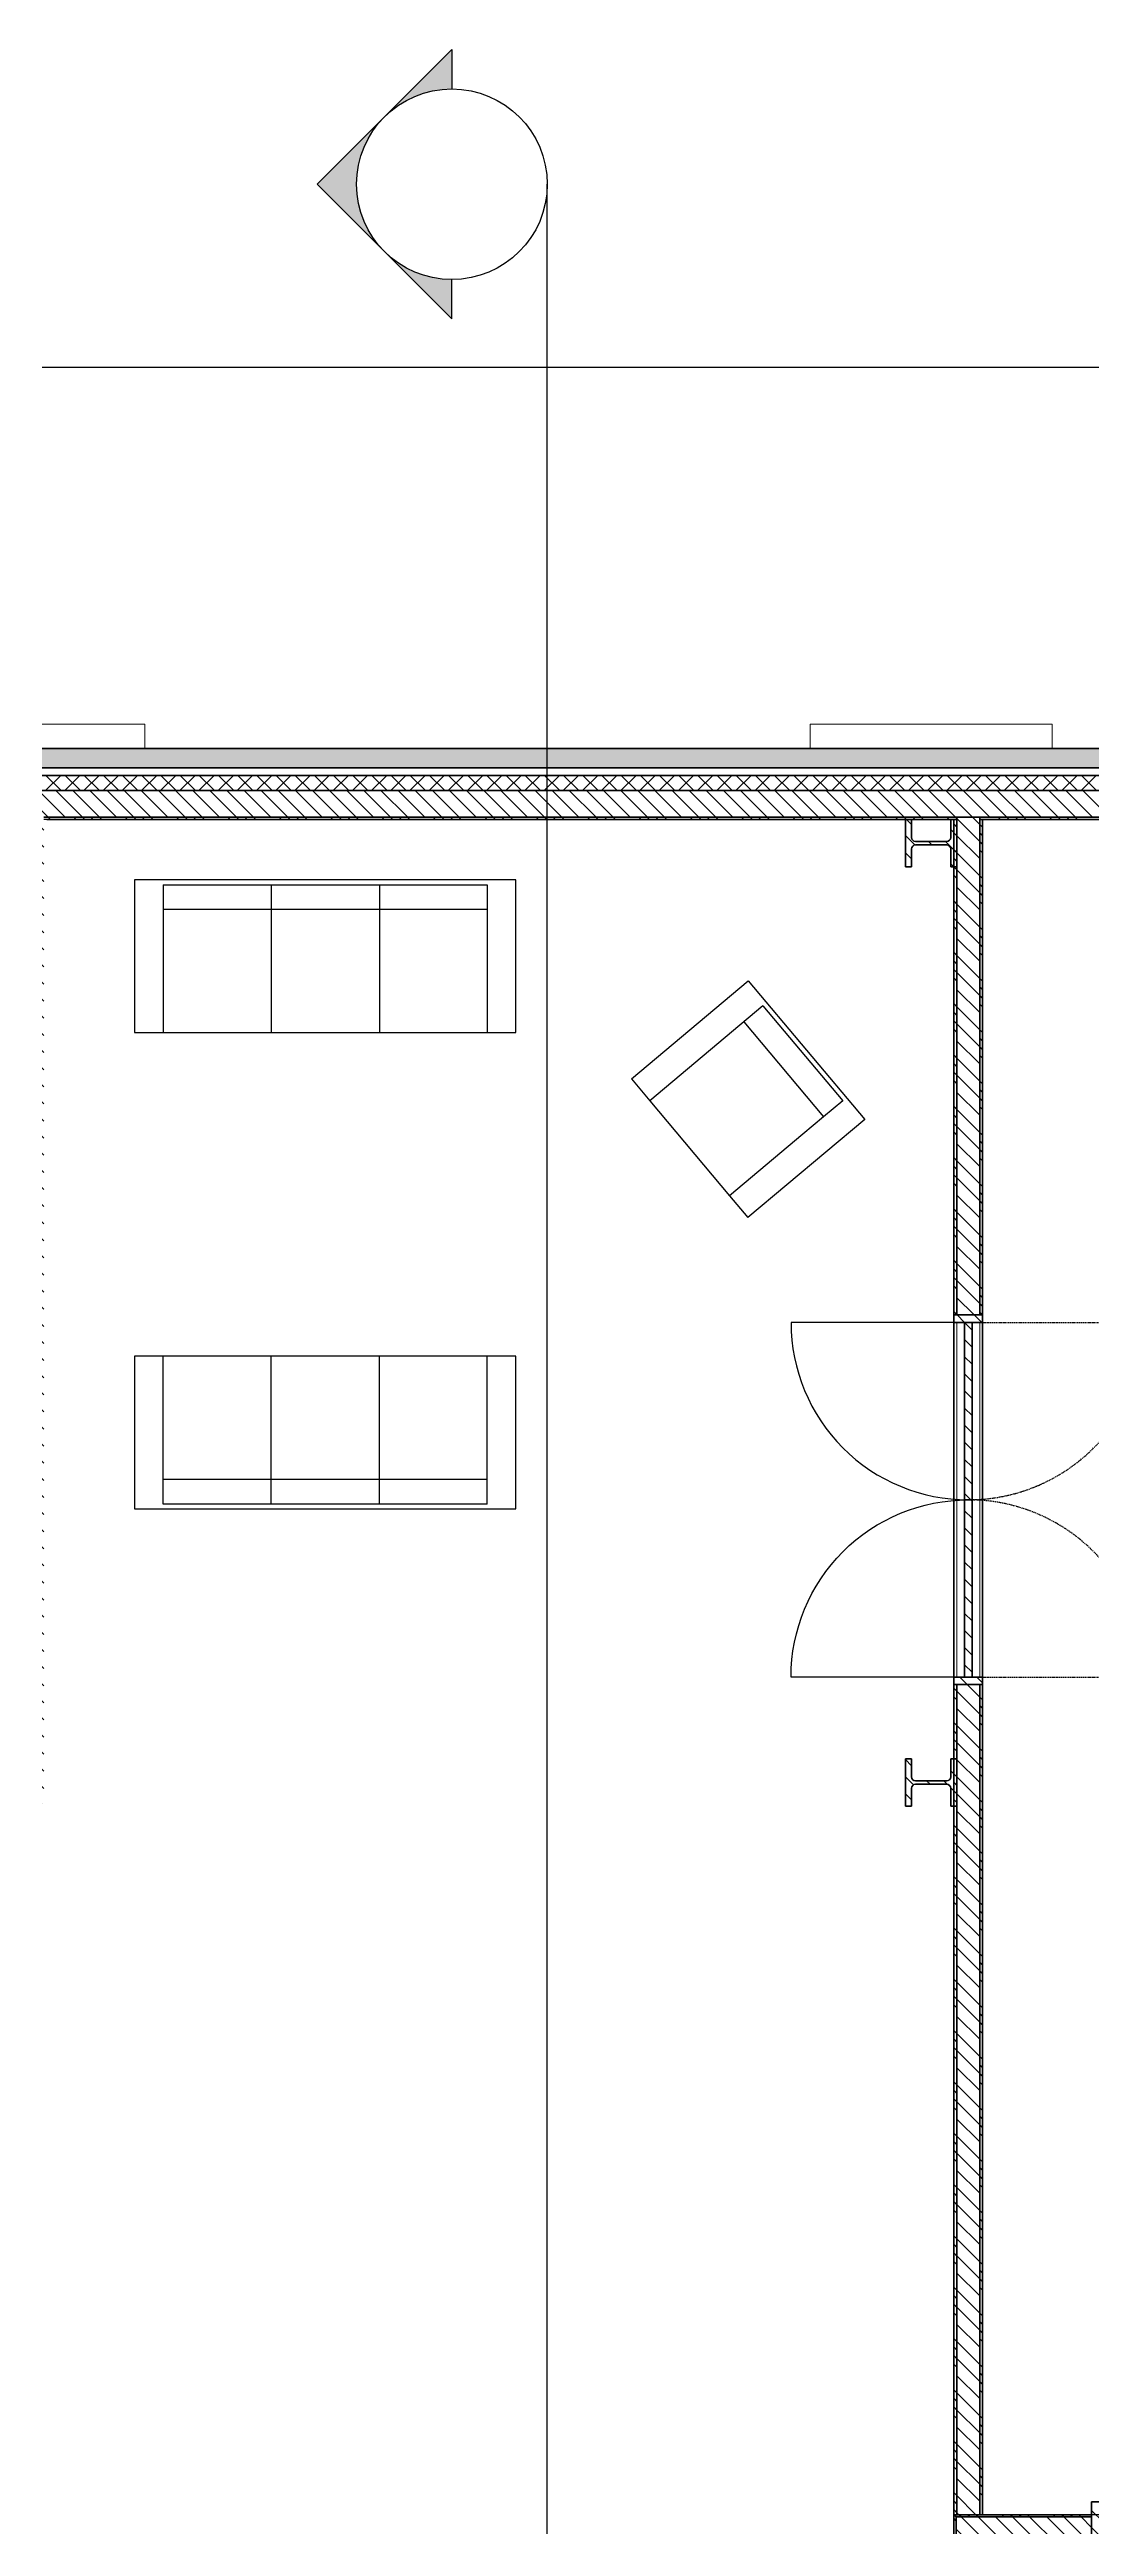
# Model space of a CAD drawing. Header units: millimetres. Extents: x -100 to 251604, y 0 to 25979.
# Drawn here: x 161104 to 166569, y 12980 to 25979 of the extents above; entities that cross this region are included whole.
import ezdxf
from ezdxf.enums import TextEntityAlignment as Align

# ---------------------------------------------------------------- set-up
doc = ezdxf.new("R2018")
doc.units = ezdxf.units.MM
doc.linetypes.add('HIDDEN', pattern=[9.525, 6.35, -3.175])
doc.layers.get('0').update_dxf_attribs({"true_color": 0xdfdfdf})
for name, color, linetype in [('Background_0', 7, 'Continuous'), ('Background_Back bricks', 7, 'Continuous'), ('Background_BRX_2D_Symbols', 7, 'Continuous'), ('Background_DOOR_FRAME', 253, 'Continuous'), ('Background_DOOR_PANEL', 255, 'Continuous'), ('Background_WINDOW_FRAME', 253, 'Continuous'), ('Boundary_0', 7, 'Continuous'), ('Boundary_Air', 7, 'Continuous'), ('Boundary_Back bricks', 7, 'Continuous'), ('Boundary_BRX_2D+_Swing', 7, 'Continuous'), ('Boundary_Cavity Wall_ Back', 7, 'Continuous'), ('Boundary_Cavity Wall_ Front', 7, 'Continuous'), ('Boundary_DOOR_FRAME', 253, 'Continuous'), ('Boundary_DOOR_PANEL', 255, 'Continuous'), ('Boundary_Gypsum Board', 54, 'Continuous'), ('Boundary_Insulation_ Polyurethane Foam', 42, 'Continuous'), ('Boundary_Interior Wall Plaster_ 140', 7, 'Continuous'), ('Boundary_Plaster_ Cement', 165, 'Continuous'), ('Boundary_WINDOW_FRAME', 253, 'Continuous'), ('Fill_0', 7, 'Continuous'), ('Fill_Back bricks', 7, 'Continuous'), ('Fill_DOOR_FRAME', 253, 'Continuous'), ('Fill_DOOR_PANEL', 255, 'Continuous'), ('Fill_Gypsum Board', 251, 'Continuous'), ('Fill_Insulation_ Polyurethane Foam', 42, 'Continuous'), ('Fill_Plaster_ Cement', 253, 'Continuous'), ('Fill_Supporting Wall_ Brick', 11, 'Continuous'), ('Fill_WINDOW_FRAME', 253, 'Continuous'), ('Viewport border', 7, 'Continuous')]:
    doc.layers.add(name, color=color, linetype=linetype)
for name, color, linetype, lineweight in [('Background_Air', 7, 'Continuous', 9), ('Background_Concrete_ Reinforced', 7, 'Continuous', 9), ('Background_Floor_ Ceramic Tiles', 7, 'Continuous', 9), ('Background_Gypsum Board', 7, 'Continuous', 9), ('Background_Insulation_ Polyurethane Foam', 7, 'Continuous', 9), ('Background_Plaster_ Cement', 7, 'Continuous', 9), ('Background_Supporting Wall_ Brick', 7, 'Continuous', 9), ('BIM_SECTIONS', 151, 'Continuous', 25), ('Boundary_Supporting Wall_ Brick', 14, 'Continuous', 50)]:
    doc.layers.add(name, color=color, linetype=linetype, lineweight=lineweight)
doc.layers.add('BIM_ROOM_LINES', color=7, linetype='Continuous', plot=False)
doc.styles.get("Standard").update_dxf_attribs({"font": 'arial.ttf'})
pattern_1 = [(45, (-5377.5, -9300), (-44.90128, 44.90128), [])]
pattern_2 = [(45, (-5377.5, -9300), (-134.7038, 134.7038), []), (45, (-5332.6, -9300), (-134.7038, 134.7038), []), (45, (-5287.7, -9300), (-134.7038, 134.7038), []), (45, (-5242.8, -9300), (-134.7038, 134.7038), [])]

# ---------------------------------------------------------------- blocks, each defined once
blk = doc.blocks.new('*U11240')
at = {"extrusion": (0, 1, -6.12323e-17)}
for points in [[(-40, -75), (-40, 855, 0.414214), (-970, -75)], [(-1900, -75), (-1900, 855, -0.414214), (-970, -75)]]:
    blk.add_lwpolyline(points, format="xyb", dxfattribs=at)
at = {"linetype": 'HIDDEN', "extrusion": (0, 1, -6.12323e-17)}
for points in [[(-40, -75), (-40, -1005, -0.414214), (-970, -75)], [(-1900, -75), (-1900, -1005, 0.414214), (-970, -75)]]:
    blk.add_lwpolyline(points, format="xyb", dxfattribs=at)
blk = doc.blocks.new('*U11289')
for p, q in [((21348, 8611), (21348, 7811)), ((23348, 8611), (21348, 8611)), ((21498, 8586), (21498, 7811)), ((21498, 8586), (23198, 8586)), ((22065, 8586), (22065, 7811)), ((22632, 8586), (22632, 7811)), ((23198, 8586), (23198, 8458)), ((23348, 7811), (23348, 8611)), ((21498, 8458), (23198, 8458)), ((23198, 8458), (23198, 8314)), ((23198, 8314), (23198, 7811)), ((21348, 7811), (21498, 7811)), ((21498, 7811), (22065, 7811)), ((22065, 7811), (22632, 7811)), ((22632, 7811), (23198, 7811)), ((23198, 7811), (23348, 7811))]:
    blk.add_line(p, q)
blk = doc.blocks.new('*U11290')
for p, q in [((21348, 6111), (21348, 5311)), ((21498, 6111), (21348, 6111)), ((21498, 5608), (21498, 6111)), ((22065, 6111), (21498, 6111)), ((22065, 5336), (22065, 6111)), ((22632, 6111), (22065, 6111)), ((22632, 5336), (22632, 6111)), ((23198, 6111), (22632, 6111)), ((23198, 5336), (23198, 6111)), ((23348, 6111), (23198, 6111)), ((23348, 5311), (23348, 6111)), ((21498, 5464), (21498, 5608)), ((23198, 5464), (21498, 5464)), ((21498, 5336), (21498, 5464)), ((23198, 5336), (21498, 5336)), ((21348, 5311), (23348, 5311))]:
    blk.add_line(p, q)
blk = doc.blocks.new('*U11291')
for p, q in [((23954, 7567), (24567, 8081)), ((24567, 8081), (25178, 7354)), ((24644, 7950), (24050, 7452)), ((24644, 7950), (25062, 7452)), ((24544, 7866), (24962, 7368)), ((23954, 7567), (24050, 7452)), ((24050, 7452), (24468, 6954)), ((25062, 7452), (24962, 7368)), ((25178, 7354), (24565, 6839)), ((24962, 7368), (24853, 7277)), ((24853, 7277), (24468, 6954)), ((24468, 6954), (24565, 6839))]:
    blk.add_line(p, q)
blk = doc.blocks.new('_SectionCallout')
at = {"transparency": 33554508}
h = blk.add_hatch(color=0, dxfattribs=at)
h.paths.add_polyline_path([(-707, 500), (-500, 500, -0.198912), (-354, 854)])
h.paths.add_polyline_path([(0, 1207), (-354, 854, -0.414214), (354, 854)])
h.paths.add_polyline_path([(500, 500), (707, 500), (354, 854, -0.198912)])
at = {"color": 0}
for p, q in [((0, 1207), (-707, 500)), ((0, 1207), (707, 500)), ((-707, 500), (-500, 500)), ((707, 500), (500, 500))]:
    blk.add_line(p, q, dxfattribs=at)
blk.add_circle((0, 500), 500, dxfattribs=at)
at = {"color": 0, "lineweight": 30, "flags": 104}
blk.add_attdef('SECTIONNAME', text='', height=100, dxfattribs=at).set_placement((0, 500), align=Align.MIDDLE_CENTER)
blk = doc.blocks.new('Main_Floor 2__section__..%5CMainBuilding.dwg', base_point=(-3895, -13010))
at = {"layer": 'Fill_0', "extrusion": (0, 0, -1)}
h = blk.add_hatch(dxfattribs=at)
h.set_pattern_fill('ANSI31', color=256, scale=20, style=0)
h.set_pattern_definition(pattern_1)
edge = h.paths.add_edge_path()
edge.add_line((-25391, 8680), (-25423, 8680))
edge.add_line((-25423, 8680), (-25423, 8774))
edge.add_spline(control_points=[(-25423, 8774), (-25423, 8795), (-25444, 8795)], knot_values=[-0.785398, -0.785398, -0.785398, 0.785398, 0.785398, 0.785398], weights=[1, 0.707107, 1], degree=2, periodic=0)
edge.add_line((-25444, 8795), (-25608, 8795))
edge.add_spline(control_points=[(-25608, 8795), (-25629, 8795), (-25629, 8774)], knot_values=[-0.785398, -0.785398, -0.785398, 0.785398, 0.785398, 0.785398], weights=[1, 0.707107, 1], degree=2, periodic=0)
edge.add_line((-25629, 8774), (-25629, 8680))
edge.add_line((-25629, 8680), (-25661, 8680))
edge.add_line((-25661, 8680), (-25661, 8928))
edge.add_line((-25661, 8928), (-25629, 8928))
edge.add_line((-25629, 8928), (-25629, 8834))
edge.add_spline(control_points=[(-25629, 8834), (-25629, 8813), (-25608, 8813)], knot_values=[-0.785398, -0.785398, -0.785398, 0.785398, 0.785398, 0.785398], weights=[1, 0.707107, 1], degree=2, periodic=0)
edge.add_line((-25608, 8813), (-25444, 8813))
edge.add_spline(control_points=[(-25444, 8813), (-25423, 8813), (-25423, 8834)], knot_values=[-0.785398, -0.785398, -0.785398, 0.785398, 0.785398, 0.785398], weights=[1, 0.707107, 1], degree=2, periodic=0)
edge.add_line((-25423, 8834), (-25423, 8928))
edge.add_line((-25423, 8928), (-25391, 8928))
edge.add_line((-25391, 8928), (-25391, 8680))
h = blk.add_hatch(dxfattribs=at)
h.set_pattern_fill('ANSI31', color=256, scale=20, style=0)
h.set_pattern_definition(pattern_1)
edge = h.paths.add_edge_path()
edge.add_line((-25661, 3998), (-25629, 3998))
edge.add_line((-25629, 3998), (-25629, 3904))
edge.add_spline(control_points=[(-25629, 3904), (-25629, 3883), (-25608, 3883)], knot_values=[-0.785398, -0.785398, -0.785398, 0.785398, 0.785398, 0.785398], weights=[1, 0.707107, 1], degree=2, periodic=0)
edge.add_line((-25608, 3883), (-25444, 3883))
edge.add_spline(control_points=[(-25444, 3883), (-25423, 3883), (-25423, 3904)], knot_values=[-0.785398, -0.785398, -0.785398, 0.785398, 0.785398, 0.785398], weights=[1, 0.707107, 1], degree=2, periodic=0)
edge.add_line((-25423, 3904), (-25423, 3998))
edge.add_line((-25423, 3998), (-25391, 3998))
edge.add_line((-25391, 3998), (-25391, 3750))
edge.add_line((-25391, 3750), (-25423, 3750))
edge.add_line((-25423, 3750), (-25423, 3844))
edge.add_spline(control_points=[(-25423, 3844), (-25423, 3865), (-25444, 3865)], knot_values=[-0.785398, -0.785398, -0.785398, 0.785398, 0.785398, 0.785398], weights=[1, 0.707107, 1], degree=2, periodic=0)
edge.add_line((-25444, 3865), (-25608, 3865))
edge.add_spline(control_points=[(-25608, 3865), (-25629, 3865), (-25629, 3844)], knot_values=[-0.785398, -0.785398, -0.785398, 0.785398, 0.785398, 0.785398], weights=[1, 0.707107, 1], degree=2, periodic=0)
edge.add_line((-25629, 3844), (-25629, 3750))
edge.add_line((-25629, 3750), (-25661, 3750))
edge.add_line((-25661, 3750), (-25661, 3998))
at = {"layer": 'Fill_Back bricks', "extrusion": (-2.22987e-32, -1.97028e-29, -1)}
h = blk.add_hatch(dxfattribs=at)
h.set_pattern_fill('ANSI36', color=256, scale=20, style=0)
h.set_pattern_definition([(45, (-5377.5, -9300), (33.67596, 123.47852), [158.75, -31.75, 0, -31.75])])
h.paths.add_polyline_path([(-5378, 9300), (-5468, 9210), (-5508, 9210), (-5508, 9200), (-41138, 9200), (-41138, 9210), (-41228, 9300)])
at = {"layer": 'Fill_DOOR_FRAME', "extrusion": (1.17458e-29, -4.41272e-28, -1)}
h = blk.add_hatch(dxfattribs=at)
h.set_pattern_fill('ANSI31', color=256, scale=20, style=0)
h.set_pattern_definition(pattern_1)
h.paths.add_polyline_path([(-25796, 6328), (-25646, 6328), (-25646, 6288), (-25796, 6288)])
at = {"layer": 'Fill_DOOR_FRAME', "extrusion": (1.06313e-29, 1.37445e-28, -1)}
h = blk.add_hatch(dxfattribs=at)
h.set_pattern_fill('ANSI31', color=256, scale=20, style=0)
h.set_pattern_definition(pattern_1)
h.paths.add_polyline_path([(-25796, 4428), (-25646, 4428), (-25646, 4388), (-25796, 4388)])
at = {"layer": 'Fill_DOOR_PANEL', "extrusion": (9.04247e-29, -5.35292e-32, -1)}
h = blk.add_hatch(dxfattribs=at)
h.set_pattern_fill('ANSI31', color=256, scale=20, style=0)
h.set_pattern_definition(pattern_1)
h.paths.add_polyline_path([(-25741, 5358), (-25741, 6288), (-25701, 6288), (-25701, 5358)])
at = {"layer": 'Fill_DOOR_PANEL', "extrusion": (2.52586e-28, -5.35292e-32, -1)}
h = blk.add_hatch(dxfattribs=at)
h.set_pattern_fill('ANSI31', color=256, scale=20, style=0)
h.set_pattern_definition(pattern_1)
h.paths.add_polyline_path([(-25741, 4428), (-25741, 5358), (-25701, 5358), (-25701, 4428)])
at = {"layer": 'Fill_Gypsum Board', "extrusion": (0, 0, -1)}
h = blk.add_hatch(dxfattribs=at)
h.set_pattern_fill('ANSI34', color=256, scale=10, style=0)
h.set_pattern_definition(pattern_2)
h.paths.add_polyline_path([(-25661, 8928), (-25661, 8940), (-20872, 8940), (-20872, 8928)])
at = {"layer": 'Fill_Gypsum Board', "extrusion": (1.72651e-32, -7.71624e-27, -1)}
h = blk.add_hatch(dxfattribs=at)
h.set_pattern_fill('ANSI34', color=256, scale=10, style=0)
h.set_pattern_definition(pattern_2)
h.paths.add_polyline_path([(-40908, 8928), (-40908, 8940), (-25781, 8940), (-25781, 8928)])
at = {"layer": 'Fill_Gypsum Board', "extrusion": (8.84996e-30, 4.42498e-30, -1)}
h = blk.add_hatch(dxfattribs=at)
h.set_pattern_fill('ANSI34', color=256, scale=10, style=0)
h.set_pattern_definition(pattern_2)
h.paths.add_polyline_path([(-25646, 32), (-25658, 20), (-26368, 20), (-26368, 32)])
at = {"layer": 'Fill_Gypsum Board', "extrusion": (3.01029e-32, 3.01029e-32, -1)}
h = blk.add_hatch(dxfattribs=at)
h.set_pattern_fill('ANSI34', color=256, scale=10, style=0)
h.set_pattern_definition(pattern_2)
h.paths.add_polyline_path([(-25646, -8968), (-25658, -8980), (-25658, 20), (-25646, 32)])
at = {"layer": 'Fill_Insulation_ Polyurethane Foam', "extrusion": (4.51922e-31, -1.79733e-29, -1)}
h = blk.add_hatch(dxfattribs=at)
h.set_pattern_fill('INSULATION', color=256, scale=20, style=0)
h.set_pattern_definition([(45, (-5377.5, -9300), (-50.28943, 50.28943), []), (135, (-5377.5, -9300), (-50.28943, -50.28943), [])])
h.paths.add_polyline_path([(-11118, -9170), (-11118, -9120), (-5558, -9120), (-5558, 9080), (-41048, 9080), (-41048, -120), (-40828, -120), (-40828, -170), (-41098, -170), (-41098, 9160), (-5558, 9160), (-5558, 9170), (-5508, 9170), (-5508, -9170)])
at = {"layer": 'Fill_Plaster_ Cement', "extrusion": (-2.94744e-45, 2.44271e-31, -1)}
h = blk.add_hatch(dxfattribs=at)
h.set_pattern_fill('ANSI34', color=256, scale=10, style=0)
h.set_pattern_definition(pattern_2)
h.paths.add_polyline_path([(-25646, 6328), (-25661, 6328), (-25661, 8928), (-25646, 8928)])
at = {"layer": 'Fill_Plaster_ Cement', "extrusion": (-2.73258e-45, 2.83081e-31, -1)}
h = blk.add_hatch(dxfattribs=at)
h.set_pattern_fill('ANSI34', color=256, scale=10, style=0)
h.set_pattern_definition(pattern_2)
h.paths.add_polyline_path([(-25796, 8928), (-25781, 8928), (-25781, 6328), (-25796, 6328)])
at = {"layer": 'Fill_Plaster_ Cement', "extrusion": (0, -5.85588e-32, -1)}
h = blk.add_hatch(dxfattribs=at)
h.set_pattern_fill('ANSI34', color=256, scale=10, style=0)
h.set_pattern_definition(pattern_2)
h.paths.add_polyline_path([(-25646, 32), (-25661, 32), (-25661, 4388), (-25646, 4388)])
at = {"layer": 'Fill_Plaster_ Cement', "extrusion": (-4.78908e-46, 4.96123e-32, -1)}
h = blk.add_hatch(dxfattribs=at)
h.set_pattern_fill('ANSI34', color=256, scale=10, style=0)
h.set_pattern_definition(pattern_2)
h.paths.add_polyline_path([(-25796, 4388), (-25781, 4388), (-25781, 32), (-25796, 32)])
at = {"layer": 'Fill_Supporting Wall_ Brick', "extrusion": (0, 0, -1)}
h = blk.add_hatch(dxfattribs=at)
h.set_pattern_fill('ANSI31', color=256, scale=20, style=0)
h.set_pattern_definition(pattern_1)
h.paths.add_polyline_path([(-19787, 5365), (-19787, 5485), (-17813, 5485), (-17813, 8940), (-20752, 8940), (-20752, 5485), (-20587, 5485), (-20587, 5365), (-20752, 5365), (-20752, 3885), (-13060, 3885), (-13060, 3765), (-20872, 3765), (-20872, 8940), (-25661, 8940), (-25661, 6328), (-25781, 6328), (-25781, 8940), (-40908, 8940), (-40908, 20), (-40828, 20), (-40828, -120), (-41048, -120), (-41048, 9080), (-5558, 9080), (-5558, -9120), (-11118, -9120), (-11118, -8980), (-5698, -8980), (-5698, 8940), (-10693, 8940), (-10693, 5695), (-10528, 5695), (-10528, 5575), (-10693, 5575), (-10693, 3765), (-11020, 3765), (-11020, 3885), (-10813, 3885), (-10813, 8940), (-13943, 8940), (-13943, 5365), (-16728, 5365), (-16728, 5485), (-14063, 5485), (-14063, 8940), (-17693, 8940), (-17693, 5485), (-17528, 5485), (-17528, 5365)])
at = {"layer": 'Fill_Supporting Wall_ Brick', "extrusion": (0, 9.92247e-32, -1)}
h = blk.add_hatch(dxfattribs=at)
h.set_pattern_fill('ANSI31', color=256, scale=20, style=0)
h.set_pattern_definition(pattern_1)
h.paths.add_polyline_path([(-25781, 4388), (-25661, 4388), (-25661, 32), (-25781, 32)])
at = {"layer": 'Fill_Supporting Wall_ Brick', "extrusion": (1.18925e-27, 6.03285e-28, -1)}
h = blk.add_hatch(dxfattribs=at)
h.set_pattern_fill('ANSI31', color=256, scale=20, style=0)
h.set_pattern_definition(pattern_1)
h.paths.add_polyline_path([(-25798, -9120), (-25798, -120), (-26368, -120), (-26368, 20), (-25658, 20), (-25658, -8980), (-25578, -8980), (-25578, -9120)])
at = {"layer": 'Fill_WINDOW_FRAME', "extrusion": (0, 0, -1)}
h = blk.add_hatch(dxfattribs=at)
h.set_pattern_fill('ANSI31', color=256, scale=20, style=0)
h.set_pattern_definition(pattern_1)
h.paths.add_polyline_path([(-26428, 100), (-26368, 100), (-26368, -250), (-26428, -250)])
at = {"layer": 'Background_0'}
for p, q in [((25391, 8928), (25391, 8680)), ((25423, 8928), (25391, 8928)), ((25423, 8834), (25423, 8928)), ((25661, 8928), (25629, 8928)), ((25629, 8928), (25629, 8834)), ((25661, 8680), (25661, 8928)), ((25423, 8680), (25423, 8774)), ((25608, 8813), (25444, 8813)), ((25444, 8795), (25608, 8795)), ((25629, 8774), (25629, 8680)), ((25391, 8680), (25423, 8680)), ((25629, 8680), (25661, 8680)), ((25423, 3998), (25391, 3998)), ((25391, 3998), (25391, 3750)), ((25423, 3904), (25423, 3998)), ((25661, 3998), (25629, 3998)), ((25629, 3998), (25629, 3904)), ((25661, 3750), (25661, 3998)), ((25423, 3750), (25423, 3844)), ((25608, 3883), (25444, 3883)), ((25444, 3865), (25608, 3865)), ((25629, 3844), (25629, 3750)), ((25391, 3750), (25423, 3750)), ((25629, 3750), (25661, 3750))]:
    blk.add_line(p, q, dxfattribs=at)
at = {"layer": 'Background_0', "extrusion": (0, 0, -1)}
for centre, start, end in [((-25444, 8834), 270, 0), ((-25444, 8774), 0, 90), ((-25608, 8834), 180, 270), ((-25608, 8774), 90, 180), ((-25444, 3904), 270, 0), ((-25608, 3904), 180, 270), ((-25444, 3844), 0, 90), ((-25608, 3844), 90, 180)]:
    blk.add_arc(centre, 21, start, end, dxfattribs=at)
at = {"layer": 'Background_Air'}
for p, q in [((41138, 9200), (5508, 9200)), ((5558, 9160), (41098, 9160))]:
    blk.add_line(p, q, dxfattribs=at)
at = {"layer": 'Background_Back bricks'}
for p, q in [((41228, 9300), (5378, 9300)), ((5508, 9200), (41138, 9200))]:
    blk.add_line(p, q, dxfattribs=at)
at = {"layer": 'Background_Concrete_ Reinforced'}
for p, q in [((21402, 9428), (20132, 9428)), ((21402, 9300), (21402, 9428)), ((24891, 9428), (24891, 9300)), ((26161, 9428), (24891, 9428)), ((26161, 9300), (26161, 9428))]:
    blk.add_line(p, q, dxfattribs=at)
at = {"layer": 'Background_DOOR_FRAME'}
for p, q in [((25645, 6328), (25645, 6288)), ((25796, 6328), (25645, 6328)), ((25645, 6288), (25796, 6288)), ((25796, 6288), (25796, 6328)), ((25645, 4428), (25645, 4388)), ((25796, 4428), (25645, 4428)), ((25796, 4388), (25796, 4428)), ((25645, 4388), (25796, 4388))]:
    blk.add_line(p, q, dxfattribs=at)
at = {"layer": 'Background_DOOR_PANEL'}
for p, q in [((25701, 6288), (25701, 5358)), ((25741, 6288), (25701, 6288)), ((25741, 5358), (25741, 6288)), ((25701, 5358), (25701, 4428)), ((25701, 5358), (25741, 5358)), ((25741, 5358), (25701, 5358)), ((25741, 4428), (25741, 5358)), ((25701, 4428), (25741, 4428))]:
    blk.add_line(p, q, dxfattribs=at)
at = {"layer": 'Background_Floor_ Ceramic Tiles'}
for p, q in [((25661, 4428), (25661, 6288)), ((25781, 6288), (25781, 4428))]:
    blk.add_line(p, q, dxfattribs=at)
at = {"layer": 'Background_Gypsum Board'}
for p, q in [((25661, 8940), (20872, 8940)), ((20872, 8928), (25661, 8928)), ((25661, 8928), (25661, 8940)), ((25781, 8940), (25781, 8928)), ((40908, 8940), (25781, 8940)), ((25781, 8928), (40908, 8928)), ((25658, 20), (25645, 32)), ((25645, 32), (25645, -8968)), ((25645, 32), (25658, 20)), ((26368, 32), (25645, 32)), ((25658, 20), (26368, 20)), ((25658, -8980), (25658, 20)), ((26368, 20), (26368, 32))]:
    blk.add_line(p, q, dxfattribs=at)
at = {"layer": 'Background_Insulation_ Polyurethane Foam'}
for p, q in [((41098, 9160), (5558, 9160)), ((5558, 9080), (40908, 9080))]:
    blk.add_line(p, q, dxfattribs=at)
at = {"layer": 'Background_Plaster_ Cement'}
for p, q in [((25661, 8928), (25645, 8928)), ((25645, 8928), (25645, 6328)), ((25661, 6328), (25661, 8928)), ((25796, 8928), (25781, 8928)), ((25781, 8928), (25781, 6328)), ((25796, 6328), (25796, 8928)), ((25645, 6328), (25661, 6328)), ((25781, 6328), (25796, 6328)), ((25645, 4388), (25645, 32)), ((25661, 4388), (25645, 4388)), ((25661, 32), (25661, 4388)), ((25796, 4388), (25781, 4388)), ((25781, 4388), (25781, 32)), ((25796, 32), (25796, 4388)), ((25645, 32), (25661, 32)), ((25781, 32), (25796, 32))]:
    blk.add_line(p, q, dxfattribs=at)
at = {"layer": 'Background_Supporting Wall_ Brick'}
for p, q in [((40908, 9080), (5558, 9080)), ((20872, 8940), (25661, 8940)), ((25661, 8940), (25661, 8928)), ((25661, 8928), (25661, 6328)), ((25781, 8940), (40908, 8940)), ((25781, 8928), (25781, 8940)), ((25781, 6328), (25781, 8928)), ((25661, 6328), (25781, 6328)), ((25661, 6288), (25661, 4428)), ((25781, 4428), (25781, 6288)), ((25661, 4388), (25661, 32)), ((25781, 4388), (25661, 4388)), ((25781, 32), (25781, 4388)), ((25658, 20), (25658, -8980)), ((26368, 20), (25658, 20)), ((25661, 32), (25781, 32)), ((26368, -120), (26368, 20))]:
    blk.add_line(p, q, dxfattribs=at)
at = {"layer": 'Background_WINDOW_FRAME'}
for p, q in [((26428, 100), (26368, 100)), ((26368, 100), (26368, -250))]:
    blk.add_line(p, q, dxfattribs=at)
at = {"layer": 'BIM_ROOM_LINES'}
for p, q in [((20887, 8928), (25645, 8928)), ((25391, 8928), (20902, 8928)), ((25629, 8928), (25423, 8928)), ((25645, 8928), (25645, -8968)), ((27428, 8928), (25796, 8928)), ((25796, 32), (25796, 8928)), ((25796, 8928), (40896, 8928)), ((25645, 3998), (25645, 8680)), ((25796, 6288), (25796, 4428)), ((25645, -2361), (25645, 3750)), ((40896, 32), (25796, 32))]:
    blk.add_line(p, q, dxfattribs=at)
at = {"layer": 'BIM_SECTIONS'}
for points in [[(23512, -12302), (23512, 12262)], [(46605, 11300), (0, 11300)]]:
    blk.add_lwpolyline(points, dxfattribs=at)
at = {"layer": 'Boundary_0'}
for p, q in [((25391, 8680), (25391, 8928)), ((25391, 8928), (25423, 8928)), ((25423, 8928), (25423, 8834)), ((25629, 8834), (25629, 8928)), ((25629, 8928), (25661, 8928)), ((25661, 8928), (25661, 8680)), ((25423, 8774), (25423, 8680)), ((25444, 8813), (25608, 8813)), ((25608, 8795), (25444, 8795)), ((25629, 8680), (25629, 8774)), ((25423, 8680), (25391, 8680)), ((25661, 8680), (25629, 8680)), ((25391, 3750), (25391, 3998)), ((25391, 3998), (25423, 3998)), ((25423, 3998), (25423, 3904)), ((25629, 3904), (25629, 3998)), ((25629, 3998), (25661, 3998)), ((25661, 3998), (25661, 3750)), ((25423, 3844), (25423, 3750)), ((25444, 3883), (25608, 3883)), ((25608, 3865), (25444, 3865)), ((25629, 3750), (25629, 3844)), ((25423, 3750), (25391, 3750)), ((25661, 3750), (25629, 3750))]:
    blk.add_line(p, q, dxfattribs=at)
for centre, start, end in [((25444, 8834), 180, 270), ((25444, 8774), 90, 180), ((25608, 8834), 270, 0), ((25608, 8774), 0, 90), ((25444, 3904), 180, 270), ((25608, 3904), 270, 0), ((25444, 3844), 90, 180), ((25608, 3844), 0, 90)]:
    blk.add_arc(centre, 21, start, end, dxfattribs=at)
at = {"layer": 'Boundary_Air'}
for p, q in [((5508, 9200), (41138, 9200)), ((41098, 9160), (5558, 9160))]:
    blk.add_line(p, q, dxfattribs=at)
at = {"layer": 'Boundary_Back bricks'}
for p, q in [((5378, 9300), (41228, 9300)), ((41138, 9200), (5508, 9200))]:
    blk.add_line(p, q, dxfattribs=at)
at = {"layer": 'Boundary_Cavity Wall_ Back'}
for p, q in [((5378, 9300), (41228, 9300)), ((25661, 8928), (20872, 8928)), ((25781, 8940), (25661, 8940)), ((25661, 8940), (25661, 8928)), ((25781, 8928), (25781, 8940)), ((40908, 8928), (25781, 8928))]:
    blk.add_line(p, q, dxfattribs=at)
at = {"layer": 'Boundary_Cavity Wall_ Front'}
for p, q in [((25645, -8968), (25645, 32)), ((25645, 32), (26368, 32)), ((26368, 32), (26368, -300))]:
    blk.add_line(p, q, dxfattribs=at)
at = {"layer": 'Boundary_DOOR_FRAME'}
for p, q in [((25645, 6288), (25645, 6328)), ((25645, 6328), (25796, 6328)), ((25796, 6288), (25645, 6288)), ((25796, 6328), (25796, 6288)), ((25645, 4388), (25645, 4428)), ((25645, 4428), (25796, 4428)), ((25796, 4428), (25796, 4388)), ((25796, 4388), (25645, 4388))]:
    blk.add_line(p, q, dxfattribs=at)
at = {"layer": 'Boundary_DOOR_PANEL'}
for p, q in [((25701, 5358), (25701, 6288)), ((25701, 6288), (25741, 6288)), ((25741, 6288), (25741, 5358)), ((25741, 5358), (25701, 5358)), ((25701, 4428), (25701, 5358)), ((25701, 5358), (25741, 5358)), ((25741, 5358), (25741, 4428)), ((25741, 4428), (25701, 4428))]:
    blk.add_line(p, q, dxfattribs=at)
at = {"layer": 'Boundary_Gypsum Board'}
for p, q in [((20872, 8940), (25661, 8940)), ((25661, 8928), (20872, 8928)), ((25661, 8940), (25661, 8928)), ((25781, 8928), (25781, 8940)), ((25781, 8940), (40908, 8940)), ((40908, 8928), (25781, 8928)), ((25645, -8968), (25645, 32)), ((25645, 32), (25658, 20)), ((25645, 32), (26368, 32)), ((25658, 20), (25645, 32)), ((26368, 20), (25658, 20)), ((25658, 20), (25658, -8980)), ((26368, 32), (26368, 20))]:
    blk.add_line(p, q, dxfattribs=at)
at = {"layer": 'Boundary_Insulation_ Polyurethane Foam'}
for p, q in [((5558, 9160), (41098, 9160)), ((41048, 9080), (5558, 9080))]:
    blk.add_line(p, q, dxfattribs=at)
at = {"layer": 'Boundary_Interior Wall Plaster_ 140'}
for p, q in [((25645, 6328), (25645, 8928)), ((25645, 8928), (25661, 8928)), ((25661, 8928), (25661, 8940)), ((25661, 8940), (25781, 8940)), ((25781, 8940), (25781, 8928)), ((25781, 8928), (25796, 8928)), ((25796, 8928), (25796, 6328)), ((25796, 6328), (25645, 6328)), ((25645, 4388), (25796, 4388)), ((25645, 32), (25645, 4388)), ((25796, 4388), (25796, 32)), ((25796, 32), (25645, 32))]:
    blk.add_line(p, q, dxfattribs=at)
at = {"layer": 'Boundary_Plaster_ Cement'}
for p, q in [((25645, 6328), (25645, 8928)), ((25645, 8928), (25661, 8928)), ((25661, 8928), (25661, 6328)), ((25781, 6328), (25781, 8928)), ((25781, 8928), (25796, 8928)), ((25796, 8928), (25796, 6328)), ((25661, 6328), (25645, 6328)), ((25796, 6328), (25781, 6328)), ((25645, 32), (25645, 4388)), ((25645, 4388), (25661, 4388)), ((25661, 4388), (25661, 32)), ((25781, 32), (25781, 4388)), ((25781, 4388), (25796, 4388)), ((25796, 4388), (25796, 32)), ((25661, 32), (25645, 32)), ((25796, 32), (25781, 32))]:
    blk.add_line(p, q, dxfattribs=at)
at = {"layer": 'Boundary_Supporting Wall_ Brick'}
for p, q in [((5558, 9080), (41048, 9080)), ((25661, 8940), (20872, 8940)), ((25661, 6328), (25661, 8940)), ((40908, 8940), (25781, 8940)), ((25781, 8940), (25781, 6328)), ((25781, 6328), (25661, 6328)), ((25661, 32), (25661, 4388)), ((25661, 4388), (25781, 4388)), ((25781, 4388), (25781, 32)), ((25658, -8980), (25658, 20)), ((25658, 20), (26368, 20)), ((25781, 32), (25661, 32)), ((26368, 20), (26368, -120))]:
    blk.add_line(p, q, dxfattribs=at)
at = {"layer": 'Boundary_WINDOW_FRAME'}
for p, q in [((26368, -250), (26368, 100)), ((26368, 100), (26428, 100))]:
    blk.add_line(p, q, dxfattribs=at)
at = {"layer": 'Background_BRX_2D_Symbols'}
for name in ['*U11289', '*U11291', '*U11290']:
    blk.add_blockref(name, (0, 0), dxfattribs=at)
at = {"layer": 'BIM_SECTIONS', "rotation": 90}
blk.add_blockref('_SectionCallout', (23512, 12262), dxfattribs=at)
at = {"layer": 'Boundary_BRX_2D+_Swing', "extrusion": (-1, 0, 0)}
blk.add_blockref('*U11240', (-6328, 0, -25646), dxfattribs=at)

msp = doc.modelspace()

# ---------------------------------------------------------------- block references
at = {"layer": 'Viewport border'}
msp.add_blockref('Main_Floor 2__section__..%5CMainBuilding.dwg', (136307, 0), dxfattribs=at)

doc.saveas('drawing.dxf')
